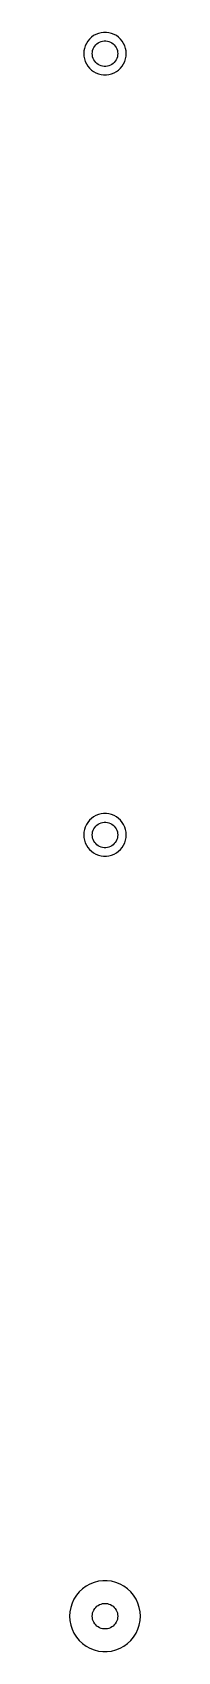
# Model space of a CAD drawing. Header units: metres. Extents: x -5 to 5, y 215 to 443.
import ezdxf

# ---------------------------------------------------------------- set-up
doc = ezdxf.new("R2010")
doc.units = ezdxf.units.M

msp = doc.modelspace()

# ---------------------------------------------------------------- linework, layer by layer
for p, q in [((-1.91226, 442.312), (-2.1869, 442.054)), ((-1.60747, 442.533), (-1.91226, 442.312)), ((-1.27733, 442.714), (-1.60747, 442.533)), ((-0.927048, 442.853), (-1.27733, 442.714)), ((-0.562134, 442.947), (-0.927048, 442.853)), ((-0.18837, 442.994), (-0.562134, 442.947)), ((0.18837, 442.994), (-0.18837, 442.994)), ((0.562134, 442.947), (0.18837, 442.994)), ((0.927048, 442.853), (0.562134, 442.947)), ((1.27733, 442.714), (0.927048, 442.853)), ((1.60747, 442.533), (1.27733, 442.714)), ((1.91226, 442.312), (1.60747, 442.533)), ((2.1869, 442.054), (1.91226, 442.312)), ((-2.97633, 440.376), (-3, 440)), ((-2.90575, 440.746), (-2.97633, 440.376)), ((-2.78932, 441.104), (-2.90575, 440.746)), ((-2.62891, 441.445), (-2.78932, 441.104)), ((-2.42705, 441.763), (-2.62891, 441.445)), ((-2.1869, 442.054), (-2.42705, 441.763)), ((-1.79999, 440), (-1.7858, 440.226)), ((-1.7858, 440.226), (-1.74344, 440.448)), ((-1.74344, 440.448), (-1.67358, 440.663)), ((-1.67358, 440.663), (-1.57735, 440.867)), ((-1.57735, 440.867), (-1.45622, 441.058)), ((-1.45622, 441.058), (-1.31213, 441.232)), ((-1.31213, 441.232), (-1.14735, 441.387)), ((-1.14735, 441.387), (-0.964478, 441.52)), ((-0.964478, 441.52), (-0.766388, 441.629)), ((-0.766388, 441.629), (-0.556229, 441.712)), ((-0.556229, 441.712), (-0.33728, 441.768)), ((-0.33728, 441.768), (-0.113022, 441.796)), ((-0.113022, 441.796), (0.113022, 441.796)), ((0.113022, 441.796), (0.33728, 441.768)), ((0.33728, 441.768), (0.556229, 441.712)), ((0.556229, 441.712), (0.766388, 441.629)), ((0.766388, 441.629), (0.964478, 441.52)), ((0.964478, 441.52), (1.14735, 441.387)), ((1.14735, 441.387), (1.31213, 441.232)), ((1.31213, 441.232), (1.45622, 441.058)), ((1.45622, 441.058), (1.57735, 440.867)), ((1.57735, 440.867), (1.67358, 440.663)), ((1.67358, 440.663), (1.74344, 440.448)), ((1.74344, 440.448), (1.7858, 440.226)), ((1.7858, 440.226), (1.79999, 440)), ((2.42705, 441.763), (2.1869, 442.054)), ((2.62891, 441.445), (2.42705, 441.763)), ((2.78932, 441.104), (2.62891, 441.445)), ((2.90575, 440.746), (2.78932, 441.104)), ((2.97633, 440.376), (2.90575, 440.746)), ((3, 440), (2.97633, 440.376)), ((-3, 440), (-2.97633, 439.624)), ((-2.97633, 439.624), (-2.90575, 439.254)), ((-2.90575, 439.254), (-2.78932, 438.896)), ((-2.78932, 438.896), (-2.62891, 438.555)), ((-2.62891, 438.555), (-2.42705, 438.237)), ((-2.42705, 438.237), (-2.1869, 437.946)), ((-2.1869, 437.946), (-1.91226, 437.688)), ((-1.7858, 439.774), (-1.79999, 440)), ((-1.74344, 439.552), (-1.7858, 439.774)), ((-1.67358, 439.337), (-1.74344, 439.552)), ((-1.57735, 439.133), (-1.67358, 439.337)), ((-1.45622, 438.942), (-1.57735, 439.133)), ((-1.31213, 438.768), (-1.45622, 438.942)), ((-1.14735, 438.613), (-1.31213, 438.768)), ((-0.964478, 438.48), (-1.14735, 438.613)), ((-0.766388, 438.371), (-0.964478, 438.48)), ((-0.556229, 438.288), (-0.766388, 438.371)), ((-0.33728, 438.232), (-0.556229, 438.288)), ((-0.113022, 438.204), (-0.33728, 438.232)), ((0.113022, 438.204), (-0.113022, 438.204)), ((0.33728, 438.232), (0.113022, 438.204)), ((0.556229, 438.288), (0.33728, 438.232)), ((0.766388, 438.371), (0.556229, 438.288)), ((0.964478, 438.48), (0.766388, 438.371)), ((1.14735, 438.613), (0.964478, 438.48)), ((1.31213, 438.768), (1.14735, 438.613)), ((1.45622, 438.942), (1.31213, 438.768)), ((1.57735, 439.133), (1.45622, 438.942)), ((1.67358, 439.337), (1.57735, 439.133)), ((1.74344, 439.552), (1.67358, 439.337)), ((1.7858, 439.774), (1.74344, 439.552)), ((1.79999, 440), (1.7858, 439.774)), ((1.91226, 437.688), (2.1869, 437.946)), ((2.1869, 437.946), (2.42705, 438.237)), ((2.42705, 438.237), (2.62891, 438.555)), ((2.62891, 438.555), (2.78932, 438.896)), ((2.78932, 438.896), (2.90575, 439.254)), ((2.90575, 439.254), (2.97633, 439.624)), ((2.97633, 439.624), (3, 440)), ((-1.91226, 437.688), (-1.60747, 437.467)), ((-1.60747, 437.467), (-1.27733, 437.286)), ((-1.27733, 437.286), (-0.927048, 437.147)), ((-0.927048, 437.147), (-0.562134, 437.053)), ((-0.562134, 437.053), (-0.18837, 437.006)), ((-0.18837, 437.006), (0.18837, 437.006)), ((0.18837, 437.006), (0.562134, 437.053)), ((0.562134, 437.053), (0.927048, 437.147)), ((0.927048, 437.147), (1.27733, 437.286)), ((1.27733, 437.286), (1.60747, 437.467)), ((1.60747, 437.467), (1.91226, 437.688)), ((-0.562134, 332.947), (-0.927048, 332.853)), ((-0.18837, 332.994), (-0.562134, 332.947)), ((0.18837, 332.994), (-0.18837, 332.994)), ((0.562134, 332.947), (0.18837, 332.994)), ((0.927048, 332.853), (0.562134, 332.947)), ((-2.90575, 330.746), (-2.97633, 330.376)), ((-2.78932, 331.104), (-2.90575, 330.746)), ((-2.62891, 331.445), (-2.78932, 331.104)), ((-2.42705, 331.763), (-2.62891, 331.445)), ((-2.1869, 332.054), (-2.42705, 331.763)), ((-1.91226, 332.312), (-2.1869, 332.054)), ((-1.60747, 332.533), (-1.91226, 332.312)), ((-1.74344, 330.448), (-1.67358, 330.663)), ((-1.67358, 330.663), (-1.57735, 330.867)), ((-1.27733, 332.714), (-1.60747, 332.533)), ((-1.57735, 330.867), (-1.45622, 331.058)), ((-1.45622, 331.058), (-1.31213, 331.232)), ((-1.31213, 331.232), (-1.14735, 331.387)), ((-0.927048, 332.853), (-1.27733, 332.714)), ((-1.14735, 331.387), (-0.964478, 331.52)), ((-0.964478, 331.52), (-0.766388, 331.629)), ((-0.766388, 331.629), (-0.556229, 331.712)), ((-0.556229, 331.712), (-0.33728, 331.768)), ((-0.33728, 331.768), (-0.113022, 331.796)), ((-0.113022, 331.796), (0.113022, 331.796)), ((0.113022, 331.796), (0.33728, 331.768)), ((0.33728, 331.768), (0.556229, 331.712)), ((0.556229, 331.712), (0.766388, 331.629)), ((0.766388, 331.629), (0.964478, 331.52)), ((1.27733, 332.714), (0.927048, 332.853)), ((0.964478, 331.52), (1.14735, 331.387)), ((1.14735, 331.387), (1.31213, 331.232)), ((1.60747, 332.533), (1.27733, 332.714)), ((1.31213, 331.232), (1.45622, 331.058)), ((1.45622, 331.058), (1.57735, 330.867)), ((1.57735, 330.867), (1.67358, 330.663)), ((1.91226, 332.312), (1.60747, 332.533)), ((1.67358, 330.663), (1.74344, 330.448)), ((2.1869, 332.054), (1.91226, 332.312)), ((2.42705, 331.763), (2.1869, 332.054)), ((2.62891, 331.445), (2.42705, 331.763)), ((2.78932, 331.104), (2.62891, 331.445)), ((2.90575, 330.746), (2.78932, 331.104)), ((2.97633, 330.376), (2.90575, 330.746)), ((-2.97633, 330.376), (-3, 330)), ((-3, 330), (-2.97633, 329.624)), ((-2.97633, 329.624), (-2.90575, 329.254)), ((-2.90575, 329.254), (-2.78932, 328.896)), ((-2.78932, 328.896), (-2.62891, 328.555)), ((-2.62891, 328.555), (-2.42705, 328.237)), ((-1.79999, 330), (-1.7858, 330.226)), ((-1.7858, 329.774), (-1.79999, 330)), ((-1.7858, 330.226), (-1.74344, 330.448)), ((-1.74344, 329.552), (-1.7858, 329.774)), ((-1.67358, 329.337), (-1.74344, 329.552)), ((-1.57735, 329.133), (-1.67358, 329.337)), ((-1.45622, 328.942), (-1.57735, 329.133)), ((-1.31213, 328.768), (-1.45622, 328.942)), ((-1.14735, 328.613), (-1.31213, 328.768)), ((-0.964478, 328.48), (-1.14735, 328.613)), ((-0.766388, 328.371), (-0.964478, 328.48)), ((-0.556229, 328.288), (-0.766388, 328.371)), ((0.766388, 328.371), (0.556229, 328.288)), ((0.964478, 328.48), (0.766388, 328.371)), ((1.14735, 328.613), (0.964478, 328.48)), ((1.31213, 328.768), (1.14735, 328.613)), ((1.45622, 328.942), (1.31213, 328.768)), ((1.57735, 329.133), (1.45622, 328.942)), ((1.67358, 329.337), (1.57735, 329.133)), ((1.74344, 329.552), (1.67358, 329.337)), ((1.74344, 330.448), (1.7858, 330.226)), ((1.7858, 329.774), (1.74344, 329.552)), ((1.7858, 330.226), (1.79999, 330)), ((1.79999, 330), (1.7858, 329.774)), ((2.42705, 328.237), (2.62891, 328.555)), ((2.62891, 328.555), (2.78932, 328.896)), ((2.78932, 328.896), (2.90575, 329.254)), ((2.90575, 329.254), (2.97633, 329.624)), ((3, 330), (2.97633, 330.376)), ((2.97633, 329.624), (3, 330)), ((-2.42705, 328.237), (-2.1869, 327.946)), ((-2.1869, 327.946), (-1.91226, 327.688)), ((-1.91226, 327.688), (-1.60747, 327.467)), ((-1.60747, 327.467), (-1.27733, 327.286)), ((-1.27733, 327.286), (-0.927048, 327.147)), ((-0.927048, 327.147), (-0.562134, 327.053)), ((-0.562134, 327.053), (-0.18837, 327.006)), ((-0.33728, 328.232), (-0.556229, 328.288)), ((-0.113022, 328.204), (-0.33728, 328.232)), ((-0.18837, 327.006), (0.18837, 327.006)), ((0.113022, 328.204), (-0.113022, 328.204)), ((0.33728, 328.232), (0.113022, 328.204)), ((0.18837, 327.006), (0.562134, 327.053)), ((0.556229, 328.288), (0.33728, 328.232)), ((0.562134, 327.053), (0.927048, 327.147)), ((0.927048, 327.147), (1.27733, 327.286)), ((1.27733, 327.286), (1.60747, 327.467)), ((1.60747, 327.467), (1.91226, 327.688)), ((1.91226, 327.688), (2.1869, 327.946)), ((2.1869, 327.946), (2.42705, 328.237)), ((-3.18712, 223.853), (-3.64484, 223.423)), ((-2.67912, 224.222), (-3.18712, 223.853)), ((-2.12889, 224.524), (-2.67912, 224.222)), ((-1.54507, 224.755), (-2.12889, 224.524)), ((-0.936905, 224.911), (-1.54507, 224.755)), ((-0.31395, 224.99), (-0.936905, 224.911)), ((0.31395, 224.99), (-0.31395, 224.99)), ((0.936905, 224.911), (0.31395, 224.99)), ((1.54507, 224.755), (0.936905, 224.911)), ((2.12889, 224.524), (1.54507, 224.755)), ((2.67912, 224.222), (2.12889, 224.524)), ((3.18712, 223.853), (2.67912, 224.222)), ((3.64484, 223.423), (3.18712, 223.853)), ((-4.84291, 221.243), (-4.96057, 220.627)), ((-4.64888, 221.841), (-4.84291, 221.243)), ((-4.38153, 222.409), (-4.64888, 221.841)), ((-4.04507, 222.939), (-4.38153, 222.409)), ((-3.64484, 223.423), (-4.04507, 222.939)), ((-1.45622, 221.058), (-1.31213, 221.232)), ((-1.31213, 221.232), (-1.14735, 221.387)), ((-1.14735, 221.387), (-0.964478, 221.52)), ((-0.964478, 221.52), (-0.766388, 221.629)), ((-0.766388, 221.629), (-0.556229, 221.712)), ((-0.556229, 221.712), (-0.33728, 221.768)), ((-0.33728, 221.768), (-0.113022, 221.796)), ((-0.113022, 221.796), (0.113022, 221.796)), ((0.113022, 221.796), (0.33728, 221.768)), ((0.33728, 221.768), (0.556229, 221.712)), ((0.556229, 221.712), (0.766388, 221.629)), ((0.766388, 221.629), (0.964478, 221.52)), ((0.964478, 221.52), (1.14735, 221.387)), ((1.14735, 221.387), (1.31213, 221.232)), ((1.31213, 221.232), (1.45622, 221.058)), ((4.04507, 222.939), (3.64484, 223.423)), ((4.38153, 222.409), (4.04507, 222.939)), ((4.64888, 221.841), (4.38153, 222.409)), ((4.84291, 221.243), (4.64888, 221.841)), ((4.96057, 220.627), (4.84291, 221.243)), ((-4.96057, 220.627), (-5, 220)), ((-5, 220), (-4.96057, 219.373)), ((-4.96057, 219.373), (-4.84291, 218.757)), ((-1.79999, 220), (-1.7858, 220.226)), ((-1.7858, 219.774), (-1.79999, 220)), ((-1.7858, 220.226), (-1.74344, 220.448)), ((-1.74344, 219.552), (-1.7858, 219.774)), ((-1.74344, 220.448), (-1.67358, 220.663)), ((-1.67358, 219.337), (-1.74344, 219.552)), ((-1.67358, 220.663), (-1.57735, 220.867)), ((-1.57735, 219.133), (-1.67358, 219.337)), ((-1.57735, 220.867), (-1.45622, 221.058)), ((-1.45622, 218.942), (-1.57735, 219.133)), ((-1.31213, 218.768), (-1.45622, 218.942)), ((1.45622, 218.942), (1.31213, 218.768)), ((1.45622, 221.058), (1.57735, 220.867)), ((1.57735, 219.133), (1.45622, 218.942)), ((1.57735, 220.867), (1.67358, 220.663)), ((1.67358, 219.337), (1.57735, 219.133)), ((1.67358, 220.663), (1.74344, 220.448)), ((1.74344, 219.552), (1.67358, 219.337)), ((1.74344, 220.448), (1.7858, 220.226)), ((1.7858, 219.774), (1.74344, 219.552)), ((1.7858, 220.226), (1.79999, 220)), ((1.79999, 220), (1.7858, 219.774)), ((4.84291, 218.757), (4.96057, 219.373)), ((5, 220), (4.96057, 220.627)), ((4.96057, 219.373), (5, 220)), ((-4.84291, 218.757), (-4.64888, 218.159)), ((-4.64888, 218.159), (-4.38153, 217.591)), ((-4.38153, 217.591), (-4.04507, 217.061)), ((-4.04507, 217.061), (-3.64484, 216.577)), ((-1.14735, 218.613), (-1.31213, 218.768)), ((-0.964478, 218.48), (-1.14735, 218.613)), ((-0.766388, 218.371), (-0.964478, 218.48)), ((-0.556229, 218.288), (-0.766388, 218.371)), ((-0.33728, 218.232), (-0.556229, 218.288)), ((-0.113022, 218.204), (-0.33728, 218.232)), ((0.113022, 218.204), (-0.113022, 218.204)), ((0.33728, 218.232), (0.113022, 218.204)), ((0.556229, 218.288), (0.33728, 218.232)), ((0.766388, 218.371), (0.556229, 218.288)), ((0.964478, 218.48), (0.766388, 218.371)), ((1.14735, 218.613), (0.964478, 218.48)), ((1.31213, 218.768), (1.14735, 218.613)), ((3.64484, 216.577), (4.04507, 217.061)), ((4.04507, 217.061), (4.38153, 217.591)), ((4.38153, 217.591), (4.64888, 218.159)), ((4.64888, 218.159), (4.84291, 218.757)), ((-3.64484, 216.577), (-3.18712, 216.147)), ((-3.18712, 216.147), (-2.67912, 215.778)), ((-2.67912, 215.778), (-2.12889, 215.476)), ((-2.12889, 215.476), (-1.54507, 215.245)), ((-1.54507, 215.245), (-0.936905, 215.089)), ((-0.936905, 215.089), (-0.31395, 215.01)), ((-0.31395, 215.01), (0.31395, 215.01)), ((0.31395, 215.01), (0.936905, 215.089)), ((0.936905, 215.089), (1.54507, 215.245)), ((1.54507, 215.245), (2.12889, 215.476)), ((2.12889, 215.476), (2.67912, 215.778)), ((2.67912, 215.778), (3.18712, 216.147)), ((3.18712, 216.147), (3.64484, 216.577))]:
    msp.add_line(p, q)

doc.saveas('drawing.dxf')
